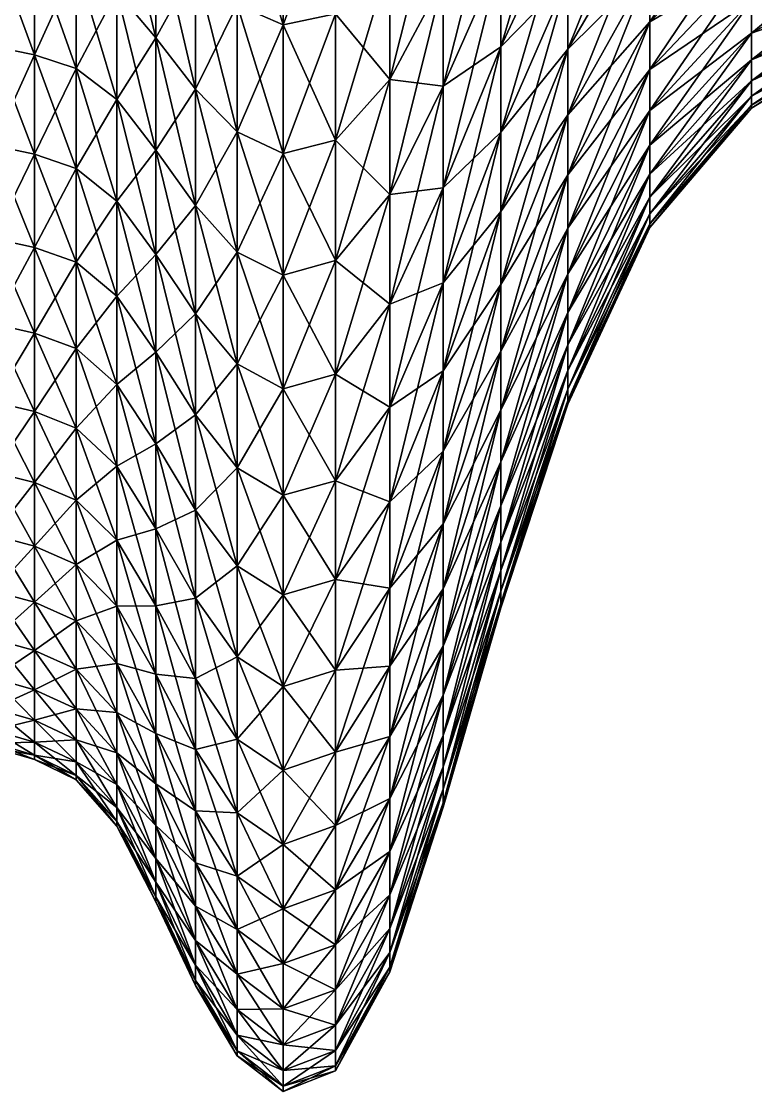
# Model space of a CAD drawing. Header units: millimetres. Extents: x -159343 to -156938, y -78749 to -77939.
# Drawn here: x -157414.814 to -157411.946, y -78069.575 to -78065.396 of the extents above; entities that cross this region are included whole.
import ezdxf

# ---------------------------------------------------------------- set-up
doc = ezdxf.new("R2010")
doc.units = ezdxf.units.MM
doc.header["$LTSCALE"] = 2
doc.header["$MEASUREMENT"] = 0
doc.layers.get('0').update_dxf_attribs({"linetype": 'CONTINUOUS'})

# ---------------------------------------------------------------- blocks, each defined once
blk = doc.blocks.new('Rectangle34354600')
at = {"color": 0}
mesh = blk.add_polyface(dxfattribs=at)
corners = [(-13.6956, 2.9899, -2.3438), (-13.4453, 3.4422, -2.2316), (-13.5842, 3.4422, -1.9219), (-13.8389, 2.9899, -2.0274), (-13.5322, 2.9899, -2.6494), (-14.6755, 2.6093, -0.3697), (-14.2308, 2.9899, -0.3471), (-14.2422, 2.9899, 0), (-13.705, 3.4422, -1.6047), (-13.5132, 3.95, -1.5316), (-13.607, 3.95, -1.2341), (-13.8016, 3.4422, -1.2926), (-13.5067, 4.5128, -1.204), (-13.6767, 3.95, -0.9413), (-13.8752, 3.4422, -0.9808), (-13.7243, 3.95, -0.6442), (-13.9266, 3.4422, -0.6646), (-13.7515, 3.95, -0.3334), (-13.9567, 3.4422, -0.3393), (-13.9613, 2.9899, -1.7024), (-13.9665, 3.4422, 0), (-13.3936, 3.95, -1.843), (-14.1968, 2.9899, -0.692), (-14.1404, 2.9899, -1.0336), (-14.0618, 2.9899, -1.3707), (-13.7602, 3.95, 0), (-14.3807, 2.6093, 1.8517), (-13.9613, 2.9899, 1.7024), (-13.8389, 2.9899, 2.0274), (-14.4889, 2.6093, 1.4906), (-14.0618, 2.9899, 1.3707), (-13.9567, 3.4422, 0.3393), (-13.7515, 3.95, 0.3335), (-13.7243, 3.95, 0.6442), (-13.9265, 3.4422, 0.6647), (-13.6202, 4.5128, 0.6336), (-13.6767, 3.95, 0.9413), (-13.8752, 3.4422, 0.9808), (-13.607, 3.95, 1.2341), (-13.8017, 3.4422, 1.2926), (-13.5132, 3.95, 1.5316), (-13.705, 3.4422, 1.6047), (-14.2308, 2.9899, 0.3471), (-13.5842, 3.4422, 1.9219), (-14.1404, 2.9899, 1.0336), (-14.1968, 2.9899, 0.692), (-13.3936, 3.95, 1.843), (-14.0978, 2.6093, 2.5348), (-13.6956, 2.9899, 2.3438), (-13.5322, 2.9899, 2.6494), (-13.9189, 2.6093, 2.8666), (-13.3494, 2.9899, 2.9434), (-13.4453, 3.4422, 2.2316), (-13.2929, 3.4422, 2.5207)]
mesh.append_faces([[corners[k] for k in face] for face in [(0, 1, 2), (8, 9, 10), (10, 11, 8), (12, 10, 9), (11, 10, 13), (13, 14, 11), (14, 13, 15), (15, 16, 14), (16, 15, 17), (17, 18, 16), (6, 18, 20), (9, 8, 2), (22, 16, 18), (23, 14, 16), (24, 11, 14), (18, 17, 25), (19, 8, 11), (31, 32, 33), (33, 34, 31), (35, 33, 32), (34, 33, 36), (36, 37, 34), (37, 36, 38), (38, 39, 37), (39, 38, 40), (40, 41, 39), (27, 41, 43), (32, 31, 20), (30, 39, 41), (44, 37, 39), (45, 34, 37), (41, 40, 46), (42, 31, 34)]], dxfattribs={"vtx0": -1, "vtx1": -1, "vtx2": -1, "color": 0})
mesh.append_faces([[corners[k] for k in face] for face in [(1, 0, 4), (5, 6, 7), (8, 19, 3), (18, 6, 22), (16, 22, 23), (14, 23, 24), (11, 24, 19), (26, 27, 28), (29, 30, 27), (31, 42, 7), (41, 27, 30), (39, 30, 44), (37, 44, 45), (34, 45, 42), (47, 48, 49), (50, 49, 51), (52, 48, 28), (53, 49, 48)]], dxfattribs={"vtx0": -1, "vtx2": -1, "color": 0})
mesh.append_faces([[corners[k] for k in face] for face in [(3, 2, 8), (2, 21, 9), (25, 20, 18), (7, 20, 31), (20, 25, 32), (46, 43, 41), (28, 43, 52)]], dxfattribs={"vtx1": -1, "vtx2": -1, "color": 0})
mesh.append_faces([[corners[k] for k in face] for face in [(2, 3, 0), (20, 7, 6), (43, 28, 27)]], dxfattribs={"vtx2": -1, "color": 0})
mesh = blk.add_polyface(dxfattribs=at)
corners = [(-14.9026, 2.0517, -3.9812), (-14.2677, 2.303, -3.557), (-14.4918, 2.303, -3.1976), (-15.1511, 2.0517, -3.5819), (-14.691, 2.303, -2.8276), (-15.3728, 2.0517, -3.1683), (-14.2512, 2.6093, -2.1982), (-14.8624, 2.303, -2.4513), (-15.7303, 2.0517, -2.3053), (-15.0072, 2.303, -2.0641), (-15.128, 2.303, -1.6616), (-14.3807, 2.6093, -1.8517), (-14.4889, 2.6093, -1.4906), (-15.866, 2.0517, -1.8561), (-15.2236, 2.303, -1.249), (-15.9726, 2.0517, -1.398), (-14.5747, 2.6093, -1.12), (-15.2932, 2.303, -0.8312), (-16.0494, 2.0517, -0.934), (-14.6373, 2.6093, -0.7447), (-15.3356, 2.303, -0.4132), (-16.0959, 2.0517, -0.4671), (-14.6755, 2.6093, -0.3697), (-14.2422, 2.9899, 0), (-14.6885, 2.6093, 0), (-15.35, 2.303, 0), (-16.1116, 2.0517, 0), (-15.566, 2.0517, -2.7428), (-16.0959, 2.0517, 0.4671), (-15.3356, 2.303, 0.4132), (-15.2932, 2.303, 0.8312), (-16.0494, 2.0517, 0.934), (-14.6755, 2.6093, 0.3697), (-14.6373, 2.6093, 0.7447), (-15.2236, 2.303, 1.249), (-15.9726, 2.0517, 1.398), (-14.5747, 2.6093, 1.12), (-15.128, 2.303, 1.6616), (-15.866, 2.0517, 1.8561), (-14.4889, 2.6093, 1.4906), (-15.0072, 2.303, 2.0641), (-15.7303, 2.0517, 2.3053), (-14.3807, 2.6093, 1.8517), (-14.2308, 2.9899, 0.3471), (-14.2512, 2.6093, 2.1982), (-14.8624, 2.303, 2.4514), (-15.566, 2.0517, 2.7428), (-15.3728, 2.0517, 3.1683), (-14.691, 2.303, 2.8276), (-14.4918, 2.303, 3.1976), (-15.1511, 2.0517, 3.582), (-14.2677, 2.303, 3.557), (-14.9026, 2.0517, 3.9812), (-14.0978, 2.6093, 2.5348)]
mesh.append_faces([[corners[k] for k in face] for face in [(0, 1, 2), (3, 2, 4), (4, 5, 3), (5, 4, 7), (8, 9, 10), (9, 11, 12), (12, 10, 9), (13, 10, 14), (14, 15, 13), (10, 12, 16), (16, 14, 10), (15, 14, 17), (17, 18, 15), (14, 16, 19), (19, 17, 14), (18, 17, 20), (20, 21, 18), (17, 19, 22), (22, 20, 17), (20, 22, 24), (21, 20, 25), (9, 8, 27), (11, 9, 7), (28, 29, 30), (30, 31, 28), (29, 32, 33), (33, 30, 29), (31, 30, 34), (34, 35, 31), (30, 33, 36), (36, 34, 30), (35, 34, 37), (37, 38, 35), (34, 36, 39), (39, 37, 34), (38, 37, 40), (40, 41, 38), (37, 39, 42), (42, 40, 37), (43, 32, 24), (40, 42, 44), (41, 40, 45), (29, 28, 26), (32, 29, 25), (47, 48, 49), (49, 50, 47), (50, 49, 51), (51, 52, 50), (48, 47, 46), (53, 48, 45)]], dxfattribs={"vtx0": -1, "vtx1": -1, "vtx2": -1, "color": 0})
mesh.append_faces([[corners[k] for k in face] for face in [(6, 7, 4), (23, 24, 22), (24, 25, 20), (25, 26, 21), (27, 7, 9), (44, 45, 40), (45, 46, 41), (26, 25, 29), (25, 24, 32), (46, 45, 48)]], dxfattribs={"vtx1": -1, "vtx2": -1, "color": 0})
mesh = blk.add_polyface(dxfattribs=at)
corners = [(-14.3315, 2.0517, -4.7267), (-13.7558, 2.303, -4.2271), (-14.0214, 2.303, -3.9015), (-13.2583, 2.6093, -3.7912), (-13.4964, 2.6093, -3.499), (-14.6288, 2.0517, -4.3636), (-14.2677, 2.303, -3.557), (-13.7175, 2.6093, -3.1894), (-13.9189, 2.6093, -2.8666), (-14.4918, 2.303, -3.1976), (-14.0978, 2.6093, -2.5348), (-14.691, 2.303, -2.8276), (-13.8389, 2.9899, -2.0274), (-14.2512, 2.6093, -2.1982), (-13.6956, 2.9899, -2.3438), (-13.3494, 2.9899, -2.9434), (-14.0123, 2.0517, -5.068), (-13.4738, 2.303, -4.5295), (-13.5322, 2.9899, -2.6494), (-13.9613, 2.9899, -1.7024), (-14.3807, 2.6093, -1.8517), (-14.0618, 2.9899, -1.3707), (-14.4889, 2.6093, -1.4906), (-14.1404, 2.9899, -1.0336), (-14.5747, 2.6093, -1.12), (-14.1968, 2.9899, -0.692), (-14.6373, 2.6093, -0.7447), (-14.8624, 2.303, -2.4513), (-14.2308, 2.9899, -0.3471), (-14.6755, 2.6093, -0.3697), (-14.6885, 2.6093, 0), (-14.2422, 2.9899, 0), (-14.2308, 2.9899, 0.3471), (-13.8389, 2.9899, 2.0274), (-14.2512, 2.6093, 2.1982), (-14.3807, 2.6093, 1.8517), (-14.1968, 2.9899, 0.692), (-14.6373, 2.6093, 0.7447), (-14.6755, 2.6093, 0.3697), (-14.1404, 2.9899, 1.0336), (-14.5747, 2.6093, 1.12), (-14.0618, 2.9899, 1.3707), (-14.4889, 2.6093, 1.4906), (-13.9613, 2.9899, 1.7024), (-14.691, 2.303, 2.8276), (-14.0978, 2.6093, 2.5348), (-13.9189, 2.6093, 2.8666), (-14.4918, 2.303, 3.1976), (-13.7175, 2.6093, 3.1894), (-14.2677, 2.303, 3.557), (-14.9026, 2.0517, 3.9812), (-14.0214, 2.303, 3.9016), (-14.6288, 2.0517, 4.3636), (-13.4964, 2.6093, 3.499), (-13.7558, 2.303, 4.2271), (-14.3315, 2.0517, 4.7267), (-13.2583, 2.6093, 3.7912), (-13.6956, 2.9899, 2.3438), (-13.5322, 2.9899, 2.6494), (-13.3494, 2.9899, 2.9434), (-13.4738, 2.303, 4.5295), (-14.0123, 2.0517, 5.068), (-14.8624, 2.303, 2.4514), (-13.1714, 2.303, 4.8116), (-13.671, 2.0517, 5.3872)]
mesh.append_faces([[corners[k] for k in face] for face in [(0, 1, 2), (1, 3, 4), (4, 2, 1), (5, 2, 6), (2, 4, 7), (7, 6, 2), (6, 7, 8), (8, 9, 6), (9, 8, 10), (10, 11, 9), (11, 10, 13), (15, 7, 4), (18, 8, 7), (3, 1, 17), (14, 10, 8), (19, 20, 13), (21, 22, 20), (23, 24, 22), (25, 26, 24), (28, 29, 26), (36, 37, 38), (39, 40, 37), (41, 42, 40), (43, 35, 42), (44, 45, 46), (46, 47, 44), (47, 46, 48), (48, 49, 47), (50, 49, 51), (51, 52, 50), (49, 48, 53), (53, 51, 49), (52, 51, 54), (54, 55, 52), (51, 53, 56), (56, 54, 51), (57, 45, 34), (58, 46, 45), (59, 48, 46), (55, 54, 60), (63, 64, 61)]], dxfattribs={"vtx0": -1, "vtx1": -1, "vtx2": -1, "color": 0})
mesh.append_faces([[corners[k] for k in face] for face in [(10, 14, 12), (7, 15, 18), (8, 18, 14), (20, 19, 21), (22, 21, 23), (24, 23, 25), (26, 25, 28), (38, 32, 36), (37, 36, 39), (40, 39, 41)]], dxfattribs={"vtx0": -1, "vtx2": -1, "color": 0})
mesh.append_faces([[corners[k] for k in face] for face in [(12, 13, 10), (16, 17, 1), (27, 13, 20), (33, 34, 35), (60, 61, 55), (62, 34, 45), (61, 60, 63)]], dxfattribs={"vtx1": -1, "vtx2": -1, "color": 0})
mesh.append_faces([[corners[k] for k in face] for face in [(13, 12, 19), (30, 31, 32), (34, 33, 57)]], dxfattribs={"vtx2": -1, "color": 0})
mesh = blk.add_polyface(dxfattribs=at)
corners = [(-14.9758, 1.6365, -6.0315), (-15.2379, 1.4339, -6.2936), (-14.812, 1.4339, -6.6924), (-15.2926, 1.2377, -6.3483), (-15.6367, 1.4339, -5.8677), (-15.6904, 1.2377, -5.9225), (-16.006, 1.4339, -5.4176), (-16.0627, 1.2377, -5.467), (-16.3448, 1.4339, -4.9448), (-15.361, 1.6365, -5.6209), (-14.8963, 1.836, -5.2159), (-15.2247, 1.836, -4.8162), (-15.7151, 1.6365, -5.1905), (-15.5252, 1.836, -4.3972), (-16.0383, 1.6365, -4.7401), (-14.9026, 2.0517, -3.9812), (-15.7973, 1.836, -3.9593), (-16.3308, 1.6365, -4.2691), (-15.1511, 2.0517, -3.5819), (-16.0409, 1.836, -3.5029), (-15.3728, 2.0517, -3.1683), (-14.8624, 2.303, -2.4513), (-15.566, 2.0517, -2.7428), (-16.2556, 1.836, -3.0285), (-16.4393, 1.836, -2.5412), (-15.7303, 2.0517, -2.3053), (-15.866, 2.0517, -1.8561), (-15.128, 2.303, -1.6616), (-16.5897, 1.836, -2.0462), (-15.9726, 2.0517, -1.398), (-16.5897, 1.836, 2.0462), (-15.866, 2.0517, 1.8561), (-15.7303, 2.0517, 2.3053), (-15.566, 2.0517, 2.7428), (-16.2556, 1.836, 3.0285), (-16.4393, 1.836, 2.5412), (-15.2379, 1.4339, 6.2936), (-15.2926, 1.2377, 6.3483), (-15.6904, 1.2377, 5.9225), (-15.6367, 1.4339, 5.8677), (-16.0627, 1.2377, 5.467), (-16.006, 1.4339, 5.4176), (-16.5929, 1.6365, 3.7773), (-16.0409, 1.836, 3.5029), (-15.7973, 1.836, 3.9593), (-15.3728, 2.0517, 3.1683), (-15.1511, 2.0517, 3.582), (-16.3308, 1.6365, 4.2691), (-15.5252, 1.836, 4.3972), (-16.0383, 1.6365, 4.7401), (-14.9026, 2.0517, 3.9812), (-15.2247, 1.836, 4.8162), (-15.7151, 1.6365, 5.1906), (-14.6288, 2.0517, 4.3636), (-14.8963, 1.836, 5.2159), (-15.361, 1.6365, 5.6209), (-14.9758, 1.6365, 6.0315), (-16.3448, 1.4339, 4.9449), (-14.812, 1.4339, 6.6924), (-14.8668, 1.2377, 6.7461)]
mesh.append_faces([[corners[k] for k in face] for face in [(9, 10, 11), (11, 12, 9), (12, 11, 13), (13, 14, 12), (15, 13, 11), (14, 13, 16), (16, 17, 14), (13, 15, 18), (18, 16, 13), (17, 16, 19), (16, 18, 20), (20, 19, 16), (10, 9, 0), (19, 20, 22), (6, 12, 14), (4, 9, 12), (24, 25, 26), (27, 26, 25), (28, 26, 29), (25, 24, 23), (30, 31, 32), (35, 32, 33), (39, 38, 40), (42, 43, 44), (43, 45, 46), (46, 44, 43), (47, 44, 48), (48, 49, 47), (44, 46, 50), (50, 48, 44), (49, 48, 51), (51, 52, 49), (48, 50, 53), (53, 51, 48), (52, 51, 54), (54, 55, 52), (39, 55, 56), (41, 52, 55), (45, 43, 34), (57, 49, 52), (58, 59, 37)]], dxfattribs={"vtx0": -1, "vtx1": -1, "vtx2": -1, "color": 0})
mesh.append_faces([[corners[k] for k in face] for face in [(5, 4, 6), (7, 6, 8), (9, 4, 1), (14, 8, 6), (12, 6, 4), (38, 39, 36), (40, 41, 39), (55, 39, 41), (52, 41, 57)]], dxfattribs={"vtx0": -1, "vtx2": -1, "color": 0})
mesh.append_faces([[corners[k] for k in face] for face in [(1, 0, 9), (21, 22, 20), (22, 23, 19), (23, 22, 25), (33, 34, 35), (36, 37, 38), (34, 33, 45)]], dxfattribs={"vtx1": -1, "vtx2": -1, "color": 0})
mesh.append_faces([[corners[k] for k in face] for face in [(0, 1, 2), (3, 1, 4), (56, 36, 39), (37, 36, 58)]], dxfattribs={"vtx2": -1, "color": 0})
mesh = blk.add_polyface(dxfattribs=at)
corners = [(-14.8668, 1.2377, -6.7461), (-14.812, 1.4339, -6.6924), (-15.2379, 1.4339, -6.2936), (-13.4287, 1.2377, -7.7749), (-13.3953, 1.4339, -7.7076), (-13.8891, 1.4339, -7.4005), (-13.9305, 1.2377, -7.4623), (-14.3619, 1.4339, -7.0617), (-14.4113, 1.2377, -7.1184), (-13.6844, 1.6365, -7.094), (-13.3415, 1.836, -6.5809), (-13.7605, 1.836, -6.2804), (-14.1348, 1.6365, -6.7708), (-14.1602, 1.836, -5.952), (-14.5652, 1.6365, -6.4167), (-13.3079, 2.0517, -5.6845), (-13.671, 2.0517, -5.3872), (-14.9758, 1.6365, -6.0315), (-13.4738, 2.303, -4.5295), (-14.0123, 2.0517, -5.068), (-14.5402, 1.836, -5.5959), (-14.8963, 1.836, -5.2159), (-14.3315, 2.0517, -4.7267), (-14.6288, 2.0517, -4.3636), (-15.2247, 1.836, -4.8162), (-14.0214, 2.303, -3.9015), (-14.9026, 2.0517, -3.9812), (-14.2677, 2.303, -3.557), (-14.4918, 2.303, -3.1976), (-15.1511, 2.0517, -3.5819), (-13.7558, 2.303, -4.2271), (-15.2247, 1.836, 4.8162), (-14.6288, 2.0517, 4.3636), (-14.3315, 2.0517, 4.7267), (-14.8963, 1.836, 5.2159), (-14.0123, 2.0517, 5.068), (-14.5402, 1.836, 5.5959), (-14.9758, 1.6365, 6.0315), (-15.361, 1.6365, 5.6209), (-14.3619, 1.4339, 7.0617), (-14.4113, 1.2377, 7.1184), (-14.8668, 1.2377, 6.7461), (-14.812, 1.4339, 6.6924), (-13.8891, 1.4339, 7.4005), (-13.9305, 1.2377, 7.4623), (-13.3953, 1.4339, 7.7077), (-13.4287, 1.2377, 7.7749), (-14.5652, 1.6365, 6.4167), (-14.1602, 1.836, 5.952), (-13.7605, 1.836, 6.2804), (-14.1348, 1.6365, 6.7708), (-13.671, 2.0517, 5.3872), (-13.3079, 2.0517, 5.6845), (-13.3415, 1.836, 6.5809), (-13.6843, 1.6365, 7.094), (-15.2379, 1.4339, 6.2936), (-13.2134, 1.6365, 7.3865)]
mesh.append_faces([[corners[k] for k in face] for face in [(9, 10, 11), (11, 12, 9), (12, 11, 13), (13, 14, 12), (11, 15, 16), (16, 13, 11), (1, 14, 17), (7, 12, 14), (5, 9, 12), (13, 16, 19), (14, 13, 20), (21, 22, 23), (23, 24, 21), (25, 23, 22), (24, 23, 26), (27, 26, 23), (28, 29, 26), (22, 21, 20), (30, 22, 19), (31, 32, 33), (33, 34, 31), (34, 33, 35), (38, 34, 36), (39, 40, 41), (43, 44, 40), (45, 46, 44), (47, 48, 49), (49, 50, 47), (48, 51, 52), (52, 49, 48), (50, 49, 53), (53, 54, 50), (48, 47, 37), (51, 48, 36), (43, 54, 56), (39, 50, 54), (42, 47, 50)]], dxfattribs={"vtx0": -1, "vtx1": -1, "vtx2": -1, "color": 0})
mesh.append_faces([[corners[k] for k in face] for face in [(0, 1, 2), (3, 4, 5), (6, 5, 7), (8, 7, 1), (14, 1, 7), (12, 7, 5), (9, 5, 4), (41, 42, 39), (40, 39, 43), (44, 43, 45), (47, 42, 55), (56, 45, 43), (54, 43, 39), (50, 39, 42)]], dxfattribs={"vtx0": -1, "vtx2": -1, "color": 0})
mesh.append_faces([[corners[k] for k in face] for face in [(18, 19, 16), (19, 20, 13), (20, 17, 14), (17, 20, 21), (20, 19, 22), (35, 36, 34), (36, 37, 38), (55, 37, 47), (37, 36, 48), (36, 35, 51)]], dxfattribs={"vtx1": -1, "vtx2": -1, "color": 0})
mesh = blk.add_polyface(dxfattribs=at)
corners = [(-16.6519, 1.4339, -4.451), (-16.7192, 1.2377, -4.4844), (-16.4066, 1.2377, -4.9862), (-16.3448, 1.4339, -4.9448), (-16.9265, 1.4339, -3.9375), (-16.9976, 1.2377, -3.9661), (-16.0409, 1.836, -3.5029), (-16.5929, 1.6365, -3.7773), (-16.3308, 1.6365, -4.2691), (-16.8249, 1.6365, -3.2642), (-17.1673, 1.4339, -3.4061), (-16.0383, 1.6365, -4.7401), (-16.2556, 1.836, -3.0285), (-17.0236, 1.6365, -2.7375), (-16.4393, 1.836, -2.5412), (-16.5897, 1.836, -2.0462), (-17.186, 1.6365, -2.2044), (-15.866, 2.0517, -1.8561), (-16.707, 1.836, -1.5441), (-15.9726, 2.0517, -1.398), (-17.3122, 1.6365, -1.6645), (-16.7908, 1.836, -1.0353), (-16.0494, 2.0517, -0.934), (-17.4023, 1.6365, -1.1174), (-16.8412, 1.836, -0.5205), (-16.0959, 2.0517, -0.4671), (-16.1116, 2.0517, 0), (-16.858, 1.836, 0), (-17.4562, 1.6365, 0.5627), (-16.8412, 1.836, 0.5205), (-16.7908, 1.836, 1.0353), (-16.0959, 2.0517, 0.4671), (-16.0494, 2.0517, 0.934), (-17.4023, 1.6365, 1.1174), (-16.707, 1.836, 1.5441), (-15.9726, 2.0517, 1.398), (-17.3122, 1.6365, 1.6645), (-16.5897, 1.836, 2.0462), (-17.186, 1.6365, 2.2044), (-15.866, 2.0517, 1.8561), (-16.4393, 1.836, 2.5412), (-17.0236, 1.6365, 2.7375), (-15.7303, 2.0517, 2.3053), (-16.2556, 1.836, 3.0285), (-16.8249, 1.6365, 3.2642), (-16.6519, 1.4339, 4.451), (-16.7192, 1.2377, 4.4844), (-16.9976, 1.2377, 3.9661), (-16.9264, 1.4339, 3.9375), (-16.3448, 1.4339, 4.9449), (-16.4066, 1.2377, 4.9862), (-16.006, 1.4339, 5.4176), (-16.0627, 1.2377, 5.467), (-15.7973, 1.836, 3.9593), (-16.3308, 1.6365, 4.2691), (-16.5929, 1.6365, 3.7773), (-17.1673, 1.4339, 3.4061), (-16.0409, 1.836, 3.5029), (-16.0383, 1.6365, 4.7401)]
mesh.append_faces([[corners[k] for k in face] for face in [(0, 1, 2), (4, 5, 1), (6, 7, 8), (4, 7, 9), (0, 8, 7), (3, 11, 8), (7, 6, 12), (13, 14, 15), (15, 16, 13), (17, 15, 14), (16, 15, 18), (19, 18, 15), (20, 18, 21), (18, 19, 22), (22, 21, 18), (23, 21, 24), (21, 22, 25), (25, 24, 21), (14, 13, 9), (24, 25, 26), (28, 29, 30), (29, 31, 32), (32, 30, 29), (33, 30, 34), (30, 32, 35), (35, 34, 30), (36, 34, 37), (37, 38, 36), (34, 35, 39), (39, 37, 34), (38, 37, 40), (40, 41, 38), (42, 40, 37), (31, 29, 27), (41, 40, 43), (45, 46, 47), (49, 50, 46), (51, 52, 50), (53, 54, 55), (57, 55, 44), (45, 54, 58), (48, 55, 54)]], dxfattribs={"vtx0": -1, "vtx1": -1, "vtx2": -1, "color": 0})
mesh.append_faces([[corners[k] for k in face] for face in [(2, 3, 0), (1, 0, 4), (7, 4, 0), (8, 0, 3), (47, 48, 45), (46, 45, 49), (50, 49, 51), (55, 48, 56), (58, 49, 45), (54, 45, 48)]], dxfattribs={"vtx0": -1, "vtx2": -1, "color": 0})
mesh.append_faces([[corners[k] for k in face] for face in [(12, 9, 7), (10, 9, 13), (9, 12, 14), (26, 27, 24), (27, 26, 31), (43, 44, 41), (56, 44, 55), (44, 43, 57)]], dxfattribs={"vtx1": -1, "vtx2": -1, "color": 0})
mesh.append_faces([[corners[k] for k in face] for face in [(9, 10, 4)]], dxfattribs={"vtx2": -1, "color": 0})
mesh = blk.add_polyface(dxfattribs=at)
corners = [(-17.1673, 1.4339, -3.4061), (-17.2388, 1.2377, -3.4357), (-16.9976, 1.2377, -3.9661), (-16.9265, 1.4339, -3.9375), (-17.3728, 1.4339, -2.86), (-17.4433, 1.2377, -2.8901), (-17.8448, 1.4339, 0), (-17.9222, 1.2377, 0), (-17.9023, 1.2377, -0.5823), (-17.8257, 1.4339, -0.5831), (-17.5417, 1.4339, -2.3028), (-17.613, 1.2377, -2.3268), (-17.6738, 1.4339, -1.7364), (-17.7467, 1.2377, -1.7509), (-17.7685, 1.4339, -1.1626), (-17.8435, 1.2377, -1.1677), (-16.707, 1.836, -1.5441), (-17.3122, 1.6365, -1.6645), (-17.186, 1.6365, -2.2044), (-16.7908, 1.836, -1.0353), (-17.4023, 1.6365, -1.1174), (-16.8412, 1.836, -0.5205), (-17.4562, 1.6365, -0.5627), (-17.0236, 1.6365, -2.7375), (-17.4742, 1.6365, 0), (-16.858, 1.836, 0), (-17.8257, 1.4339, 0.5832), (-17.9023, 1.2377, 0.5824), (-17.1673, 1.4339, 3.4061), (-17.2388, 1.2377, 3.4357), (-17.4433, 1.2377, 2.8901), (-17.3728, 1.4339, 2.86), (-17.7685, 1.4339, 1.1626), (-17.8435, 1.2377, 1.1677), (-17.6738, 1.4339, 1.7364), (-17.7467, 1.2377, 1.7509), (-17.5417, 1.4339, 2.3028), (-17.613, 1.2377, 2.3268), (-16.7908, 1.836, 1.0353), (-17.4023, 1.6365, 1.1174), (-17.4562, 1.6365, 0.5627), (-16.707, 1.836, 1.5441), (-17.3122, 1.6365, 1.6645), (-17.0236, 1.6365, 2.7375), (-16.8249, 1.6365, 3.2642), (-16.8412, 1.836, 0.5205), (-17.186, 1.6365, 2.2044), (-16.9264, 1.4339, 3.9375), (-16.9976, 1.2377, 3.9661)]
mesh.append_faces([[corners[k] for k in face] for face in [(4, 5, 1), (10, 11, 5), (12, 13, 11), (14, 15, 13), (9, 8, 15), (16, 17, 18), (19, 20, 17), (21, 22, 20), (9, 22, 24), (14, 20, 22), (12, 17, 20), (10, 18, 17), (22, 21, 25), (4, 23, 18), (26, 27, 7), (32, 33, 27), (34, 35, 33), (36, 37, 35), (31, 30, 37), (38, 39, 40), (41, 42, 39), (31, 43, 44), (45, 40, 24), (36, 46, 43), (34, 42, 46), (32, 39, 42), (26, 40, 39), (47, 48, 29)]], dxfattribs={"vtx0": -1, "vtx1": -1, "vtx2": -1, "color": 0})
mesh.append_faces([[corners[k] for k in face] for face in [(2, 3, 0), (8, 9, 6), (5, 4, 10), (11, 10, 12), (13, 12, 14), (15, 14, 9), (23, 4, 0), (22, 9, 14), (20, 14, 12), (17, 12, 10), (18, 10, 4), (30, 31, 28), (27, 26, 32), (33, 32, 34), (35, 34, 36), (37, 36, 31), (40, 26, 6), (43, 31, 36), (46, 36, 34), (42, 34, 32), (39, 32, 26)]], dxfattribs={"vtx0": -1, "vtx2": -1, "color": 0})
mesh.append_faces([[corners[k] for k in face] for face in [(0, 1, 2), (6, 7, 8), (25, 24, 22), (28, 29, 30), (6, 24, 40), (24, 25, 45)]], dxfattribs={"vtx1": -1, "vtx2": -1, "color": 0})
mesh.append_faces([[corners[k] for k in face] for face in [(1, 0, 4), (24, 6, 9), (7, 6, 26), (44, 28, 31), (29, 28, 47)]], dxfattribs={"vtx2": -1, "color": 0})
mesh = blk.add_polyface(dxfattribs=at)
corners = [(-15.9549, 1.0652, -5.3869), (-16.0627, 1.2377, -5.467), (-16.4066, 1.2377, -4.9862), (-16.2948, 1.0652, -4.9114), (-15.8157, 0.7615, -4.5913), (-16.0756, 0.909, -4.765), (-16.3758, 0.909, -4.2838), (-16.1041, 0.7615, -4.1286), (-16.604, 1.0652, -4.4155), (-16.7192, 1.2377, -4.4844), (-15.8586, 0.6153, -3.9897), (-16.3607, 0.7615, -3.6513), (-16.1057, 0.6153, -3.5289), (-16.6425, 0.909, -3.7882), (-16.8789, 1.0652, -3.9047), (-15.9498, 0.4629, -3.4557), (-16.3208, 0.6153, -3.0554), (-16.1611, 0.4629, -2.9893), (-16.3448, 1.4339, -4.9448), (-16.8722, 0.909, -3.2839), (-16.5825, 0.7615, -3.1638), (-16.5329, 0.3065, -1.5095), (-16.6056, 0.4629, -1.5239), (-16.6888, 0.4629, -1.0203), (-16.6147, 0.3065, -1.0128), (-16.7389, 0.4629, -0.5118), (-16.5035, 0.6153, -2.5686), (-16.3415, 0.4629, -2.51), (-16.7704, 0.7615, -2.6623), (-16.4897, 0.4629, -2.021), (-16.6546, 0.6153, -2.068), (-16.7734, 0.6153, -1.5573), (-16.2712, 0.3065, 2.4833), (-16.3415, 0.4629, 2.51), (-16.1611, 0.4629, 2.9893), (-16.6147, 0.3065, 1.0128), (-16.6888, 0.4629, 1.0203), (-16.6056, 0.4629, 1.5239), (-16.5329, 0.3065, 1.5095), (-16.4897, 0.4629, 2.0211), (-16.4184, 0.3065, 1.9996), (-16.7704, 0.7615, 2.6623), (-16.5035, 0.6153, 2.5686), (-16.6546, 0.6153, 2.068), (-16.3208, 0.6153, 3.0554), (-16.7734, 0.6153, 1.5573), (-16.5825, 0.7615, 3.1639), (-16.1057, 0.6153, 3.5289), (-16.3607, 0.7615, 3.6513), (-16.1041, 0.7615, 4.1287), (-16.6425, 0.909, 3.7882), (-16.3758, 0.909, 4.2838), (-16.604, 1.0652, 4.4155), (-16.0756, 0.909, 4.765), (-16.2947, 1.0652, 4.9114), (-16.7192, 1.2377, 4.4844), (-16.4066, 1.2377, 4.9862), (-15.9549, 1.0652, 5.3869), (-16.0627, 1.2377, 5.467)]
mesh.append_faces([[corners[k] for k in face] for face in [(0, 1, 2), (2, 3, 0), (4, 5, 6), (6, 7, 4), (5, 3, 8), (8, 6, 5), (3, 2, 9), (9, 8, 3), (10, 7, 11), (11, 12, 10), (7, 6, 13), (13, 11, 7), (6, 8, 14), (14, 13, 6), (15, 12, 16), (18, 2, 1), (11, 13, 19), (12, 11, 20), (28, 26, 16), (29, 30, 31), (27, 26, 30), (41, 42, 43), (33, 42, 44), (39, 43, 42), (37, 45, 43), (42, 41, 46), (47, 48, 49), (48, 50, 51), (51, 49, 48), (52, 51, 50), (49, 51, 53), (51, 52, 54), (54, 53, 51), (52, 55, 56), (56, 54, 52), (53, 54, 57), (54, 56, 58), (58, 57, 54), (48, 47, 44), (50, 48, 46)]], dxfattribs={"vtx0": -1, "vtx1": -1, "vtx2": -1, "color": 0})
mesh.append_faces([[corners[k] for k in face] for face in [(21, 22, 23), (24, 23, 25), (26, 27, 17), (31, 22, 29), (30, 29, 27), (32, 33, 34), (35, 36, 37), (38, 37, 39), (40, 39, 33), (42, 33, 39), (43, 39, 37), (45, 37, 36)]], dxfattribs={"vtx0": -1, "vtx2": -1, "color": 0})
mesh.append_faces([[corners[k] for k in face] for face in [(19, 20, 11), (20, 16, 12), (17, 16, 26), (16, 20, 28), (46, 44, 42), (34, 44, 47), (44, 46, 48)]], dxfattribs={"vtx1": -1, "vtx2": -1, "color": 0})
mesh.append_faces([[corners[k] for k in face] for face in [(16, 17, 15), (44, 34, 33)]], dxfattribs={"vtx2": -1, "color": 0})
mesh = blk.add_polyface(dxfattribs=at)
corners = [(-15.2379, 1.4339, -6.2936), (-15.2926, 1.2377, -6.3483), (-14.8668, 1.2377, -6.7461), (-15.1984, 1.0652, -6.2541), (-14.7806, 1.0652, -6.6439), (-14.9451, 0.6153, -5.2659), (-15.1558, 0.7615, -5.4546), (-15.4986, 0.7615, -5.0348), (-15.2763, 0.6153, -4.8612), (-15.3901, 0.909, -5.6625), (-15.7459, 0.909, -5.2264), (-15.5882, 1.0652, -5.8363), (-15.9549, 1.0652, -5.3869), (-15.6904, 1.2377, -5.9225), (-16.0627, 1.2377, -5.467), (-15.8157, 0.7615, -4.5913), (-15.5815, 0.6153, -4.4348), (-16.0756, 0.909, -4.765), (-16.2948, 1.0652, -4.9114), (-16.1041, 0.7615, -4.1286), (-15.8586, 0.6153, -3.9897), (-15.6367, 1.4339, -5.8677), (-16.006, 1.4339, -5.4176), (-15.7088, 0.4629, -3.9063), (-16.1057, 0.6153, -3.5289), (-14.7903, 0.7615, -5.846), (-15.0121, 0.909, -6.0678), (-15.4393, 0.4629, -4.3398), (-15.142, 0.4629, -4.7547), (-14.8178, 0.4629, -5.1498), (-16.1041, 0.7615, 4.1287), (-15.8586, 0.6153, 3.9897), (-16.1057, 0.6153, 3.5289), (-15.8157, 0.7615, 4.5914), (-15.5815, 0.6153, 4.4348), (-16.0756, 0.909, 4.765), (-15.4986, 0.7615, 5.0348), (-15.2763, 0.6153, 4.8612), (-15.7459, 0.909, 5.2265), (-15.9549, 1.0652, 5.3869), (-15.1558, 0.7615, 5.4546), (-14.9451, 0.6153, 5.2659), (-15.3901, 0.909, 5.6626), (-15.5882, 1.0652, 5.8363), (-16.0627, 1.2377, 5.467), (-15.6904, 1.2377, 5.9225), (-15.2926, 1.2377, 6.3483), (-15.1984, 1.0652, 6.2541), (-15.142, 0.4629, 4.7547), (-15.0121, 0.909, 6.0678), (-15.4393, 0.4629, 4.3398), (-14.7903, 0.7615, 5.846), (-15.7088, 0.4629, 3.9064), (-15.9498, 0.4629, 3.4557), (-14.7806, 1.0652, 6.6439), (-14.8668, 1.2377, 6.7461)]
mesh.append_faces([[corners[k] for k in face] for face in [(4, 2, 1), (5, 6, 7), (7, 8, 5), (6, 9, 10), (10, 7, 6), (9, 11, 12), (12, 10, 9), (11, 13, 14), (14, 12, 11), (8, 7, 15), (15, 16, 8), (7, 10, 17), (17, 15, 7), (10, 12, 18), (18, 17, 10), (16, 15, 19), (19, 20, 16), (21, 13, 1), (22, 14, 13), (23, 20, 24), (9, 6, 25), (27, 16, 20), (11, 9, 26), (28, 8, 16), (13, 11, 3), (29, 5, 8), (30, 31, 32), (31, 30, 33), (33, 34, 31), (35, 33, 30), (34, 33, 36), (36, 37, 34), (33, 35, 38), (38, 36, 33), (39, 38, 35), (37, 36, 40), (40, 41, 37), (36, 38, 42), (42, 40, 36), (38, 39, 43), (43, 42, 38), (39, 44, 45), (45, 43, 39), (43, 45, 46), (48, 37, 41), (42, 43, 47), (50, 34, 37), (40, 42, 49), (52, 31, 34), (41, 40, 51), (53, 32, 31)]], dxfattribs={"vtx0": -1, "vtx1": -1, "vtx2": -1, "color": 0})
mesh.append_faces([[corners[k] for k in face] for face in [(0, 1, 2), (1, 3, 4), (25, 26, 9), (26, 3, 11), (3, 1, 13), (46, 47, 43), (47, 49, 42), (49, 51, 40), (49, 47, 54), (47, 46, 55)]], dxfattribs={"vtx1": -1, "vtx2": -1, "color": 0})
mesh = blk.add_polyface(dxfattribs=at)
corners = [(-14.4678, 0.4629, -5.5235), (-14.4143, 0.3065, -5.47), (-14.0424, 0.3065, -5.8189), (-14.3822, 0.1526, -5.438), (-14.0114, 0.1526, -5.786), (-13.9791, 0.7615, -6.5543), (-14.1707, 0.909, -6.8016), (-14.6068, 0.909, -6.4458), (-14.3989, 0.7615, -6.2115), (-14.3312, 1.0652, -7.0106), (-14.7806, 1.0652, -6.6439), (-14.4113, 1.2377, -7.1184), (-14.8668, 1.2377, -6.7461), (-14.0941, 0.4629, -5.8735), (-14.2102, 0.6153, -6.0008), (-14.59, 0.6153, -5.6457), (-15.1984, 1.0652, -6.2541), (-15.0121, 0.909, -6.0678), (-14.7903, 0.7615, -5.846), (-14.812, 1.4339, -6.6924), (-14.7194, 0, -5.0568), (-14.7303, 0.1526, -5.0671), (-15.0496, 0.1526, -4.6793), (-15.0381, 0, -4.6699), (-14.7632, 0.3065, -5.0981), (-15.0842, 0.3065, -4.7076), (-14.8178, 0.4629, -5.1498), (-15.142, 0.4629, -4.7547), (-14.3716, 0, -5.4273), (-14.9451, 0.6153, -5.2659), (-15.1558, 0.7615, -5.4546), (-15.0381, 0, 4.6699), (-15.0496, 0.1526, 4.6793), (-14.7303, 0.1526, 5.0671), (-14.7194, 0, 5.0568), (-14.7632, 0.3065, 5.0981), (-14.4678, 0.4629, 5.5235), (-14.4143, 0.3065, 5.47), (-14.8178, 0.4629, 5.1498), (-14.3822, 0.1526, 5.438), (-14.3716, 0, 5.4273), (-15.0842, 0.3065, 4.7076), (-14.9451, 0.6153, 5.2659), (-14.59, 0.6153, 5.6457), (-14.7903, 0.7615, 5.846), (-14.094, 0.4629, 5.8736), (-14.0114, 0.1526, 5.786), (-14.0424, 0.3065, 5.8189), (-14.3989, 0.7615, 6.2115), (-14.6068, 0.909, 6.4458), (-14.1707, 0.909, 6.8016), (-14.7806, 1.0652, 6.6439), (-14.3312, 1.0652, 7.0106), (-14.8668, 1.2377, 6.7461), (-14.4113, 1.2377, 7.1184), (-14.2102, 0.6153, 6.0008), (-15.0121, 0.909, 6.0678), (-15.1984, 1.0652, 6.2541)]
mesh.append_faces([[corners[k] for k in face] for face in [(5, 6, 7), (7, 8, 5), (6, 9, 10), (10, 7, 6), (9, 11, 12), (12, 10, 9), (13, 14, 15), (7, 10, 16), (8, 7, 17), (19, 12, 11), (14, 8, 18), (20, 21, 22), (22, 23, 20), (21, 24, 25), (25, 22, 21), (26, 24, 1), (21, 20, 28), (24, 21, 3), (30, 29, 15), (31, 32, 33), (33, 34, 31), (35, 33, 32), (33, 35, 37), (34, 33, 39), (38, 35, 41), (38, 42, 43), (48, 49, 50), (49, 51, 52), (52, 50, 49), (51, 53, 54), (54, 52, 51), (48, 55, 43), (49, 48, 44), (51, 49, 56), (53, 51, 57)]], dxfattribs={"vtx0": -1, "vtx1": -1, "vtx2": -1, "color": 0})
mesh.append_faces([[corners[k] for k in face] for face in [(24, 26, 27), (29, 26, 0), (35, 38, 36), (55, 45, 36)]], dxfattribs={"vtx0": -1, "vtx2": -1, "color": 0})
mesh.append_faces([[corners[k] for k in face] for face in [(0, 1, 2), (1, 3, 4), (16, 17, 7), (17, 18, 8), (18, 15, 14), (28, 3, 21), (3, 1, 24), (0, 15, 29), (15, 18, 30), (36, 37, 35), (37, 39, 33), (39, 40, 34), (44, 43, 42), (40, 39, 46), (39, 37, 47), (36, 43, 55), (43, 44, 48), (44, 56, 49)]], dxfattribs={"vtx1": -1, "vtx2": -1, "color": 0})
mesh.append_faces([[corners[k] for k in face] for face in [(15, 0, 13), (1, 0, 26), (43, 36, 38), (37, 36, 45)]], dxfattribs={"vtx2": -1, "color": 0})
mesh = blk.add_polyface(dxfattribs=at)
corners = [(-13.6519, 0.3065, -6.1399), (-13.6236, 0.1526, -6.1053), (-13.2182, 0.1526, -6.3963), (-13.6142, 0, -6.0938), (-14.0114, 0.1526, -5.786), (-14.0011, 0, -5.7751), (-14.0424, 0.3065, -5.8189), (-14.0941, 0.4629, -5.8735), (-14.4678, 0.4629, -5.5235), (-14.4143, 0.3065, -5.47), (-14.3822, 0.1526, -5.438), (-14.3716, 0, -5.4273), (-13.699, 0.4629, -6.1977), (-13.2429, 0.3065, -6.4333), (-13.8557, 1.0652, -7.3505), (-13.7093, 0.909, -7.1313), (-13.2281, 0.909, -7.4315), (-13.3598, 1.0652, -7.6597), (-13.4287, 1.2377, -7.7749), (-13.9305, 1.2377, -7.4623), (-13.3791, 0.6153, -6.6372), (-13.5356, 0.7615, -6.8714), (-13.9791, 0.7615, -6.5543), (-13.8055, 0.6153, -6.332), (-14.1707, 0.909, -6.8016), (-14.3312, 1.0652, -7.0106), (-14.4113, 1.2377, -7.1184), (-14.3989, 0.7615, -6.2115), (-14.2102, 0.6153, -6.0008), (-13.8891, 1.4339, -7.4005), (-13.2841, 0.4629, -6.495), (-14.3619, 1.4339, -7.0617), (-14.0011, 0, 5.7751), (-14.0114, 0.1526, 5.786), (-13.6236, 0.1526, 6.1053), (-13.6142, 0, 6.0938), (-14.0424, 0.3065, 5.8189), (-13.6519, 0.3065, 6.1399), (-13.2182, 0.1526, 6.3963), (-13.2429, 0.3065, 6.4333), (-14.094, 0.4629, 5.8736), (-14.4143, 0.3065, 5.47), (-13.699, 0.4629, 6.1977), (-13.2841, 0.4629, 6.495), (-14.3716, 0, 5.4273), (-14.3822, 0.1526, 5.438), (-14.2102, 0.6153, 6.0008), (-14.3989, 0.7615, 6.2115), (-13.9791, 0.7615, 6.5543), (-13.8055, 0.6153, 6.332), (-14.1707, 0.909, 6.8016), (-13.5356, 0.7615, 6.8714), (-13.3791, 0.6153, 6.6372), (-13.7093, 0.909, 7.1314), (-14.3312, 1.0652, 7.0106), (-13.8557, 1.0652, 7.3505), (-14.4113, 1.2377, 7.1184), (-13.9305, 1.2377, 7.4623), (-13.228, 0.909, 7.4315), (-13.3598, 1.0652, 7.6597), (-13.4287, 1.2377, 7.7749)]
mesh.append_faces([[corners[k] for k in face] for face in [(0, 1, 2), (3, 1, 4), (4, 5, 3), (1, 0, 6), (6, 4, 1), (4, 6, 9), (5, 4, 10), (12, 0, 13), (7, 6, 0), (14, 15, 16), (17, 18, 19), (19, 14, 17), (20, 21, 22), (22, 23, 20), (21, 15, 24), (24, 22, 21), (15, 14, 25), (25, 24, 15), (14, 19, 26), (26, 25, 14), (23, 22, 27), (27, 28, 23), (12, 23, 28), (29, 19, 18), (30, 20, 23), (31, 26, 19), (32, 33, 34), (34, 35, 32), (33, 36, 37), (37, 34, 33), (35, 34, 38), (34, 37, 39), (40, 36, 41), (42, 37, 36), (33, 32, 44), (36, 33, 45), (46, 47, 48), (48, 49, 46), (50, 48, 47), (49, 48, 51), (51, 52, 49), (48, 50, 53), (53, 51, 48), (50, 54, 55), (55, 53, 50), (54, 56, 57), (57, 55, 54), (51, 53, 58), (53, 55, 59), (55, 57, 60), (60, 59, 55), (42, 49, 52), (40, 46, 49)]], dxfattribs={"vtx0": -1, "vtx1": -1, "vtx2": -1, "color": 0})
mesh.append_faces([[corners[k] for k in face] for face in [(6, 7, 8), (0, 12, 7), (28, 7, 12), (23, 12, 30), (36, 40, 42), (37, 42, 43), (49, 42, 40)]], dxfattribs={"vtx0": -1, "vtx2": -1, "color": 0})
mesh.append_faces([[corners[k] for k in face] for face in [(10, 11, 5)]], dxfattribs={"vtx1": -1, "vtx2": -1, "color": 0})
mesh = blk.add_polyface(dxfattribs=at)
corners = [(-17.0664, 0.909, -2.7648), (-17.316, 1.0652, -2.8495), (-17.4827, 1.0652, -2.294), (-17.2282, 0.909, -2.2258), (-17.4433, 1.2377, -2.8901), (-17.613, 1.2377, -2.3268), (-16.9265, 0.7615, -2.1434), (-17.3563, 0.909, -1.6732), (-17.6147, 1.0652, -1.7247), (-17.7467, 1.2377, -1.7509), (-17.0497, 0.7615, -1.6123), (-17.4494, 0.909, -1.1138), (-17.1391, 0.7615, -1.0744), (-17.7107, 1.0652, -1.1482), (-17.8435, 1.2377, -1.1677), (-17.5062, 0.909, -0.5539), (-17.1935, 0.7615, -0.5352), (-17.7692, 1.0652, -0.5711), (-17.9023, 1.2377, -0.5823), (-17.9222, 1.2377, 0), (-17.789, 1.0652, 0), (-17.5254, 0.909, 0), (-17.2118, 0.7615, 0), (-17.1157, 1.0652, -3.3847), (-17.2388, 1.2377, -3.4357), (-17.1935, 0.7615, 0.5352), (-17.5062, 0.909, 0.5539), (-17.4494, 0.909, 1.1138), (-17.1391, 0.7615, 1.0744), (-17.7692, 1.0652, 0.5711), (-17.7107, 1.0652, 1.1482), (-17.9023, 1.2377, 0.5824), (-17.8435, 1.2377, 1.1677), (-17.3563, 0.909, 1.6733), (-17.0497, 0.7615, 1.6123), (-17.6147, 1.0652, 1.7247), (-17.7467, 1.2377, 1.7509), (-17.2282, 0.909, 2.2258), (-17.4827, 1.0652, 2.294), (-17.613, 1.2377, 2.3268), (-17.316, 1.0652, 2.8495), (-17.0664, 0.909, 2.7648), (-17.4433, 1.2377, 2.8901), (-17.2388, 1.2377, 3.4357), (-17.1157, 1.0652, 3.3847), (-16.9976, 1.2377, 3.9661)]
mesh.append_faces([[corners[k] for k in face] for face in [(0, 1, 2), (2, 3, 0), (1, 4, 5), (5, 2, 1), (6, 3, 7), (3, 2, 8), (8, 7, 3), (2, 5, 9), (9, 8, 2), (10, 7, 11), (11, 12, 10), (7, 8, 13), (13, 11, 7), (8, 9, 14), (14, 13, 8), (12, 11, 15), (15, 16, 12), (11, 13, 17), (17, 15, 11), (13, 14, 18), (18, 17, 13), (17, 18, 19), (15, 17, 20), (16, 15, 21), (4, 1, 23), (25, 26, 27), (27, 28, 25), (26, 29, 30), (30, 27, 26), (29, 31, 32), (32, 30, 29), (28, 27, 33), (33, 34, 28), (27, 30, 35), (35, 33, 27), (30, 32, 36), (36, 35, 30), (34, 33, 37), (33, 35, 38), (38, 37, 33), (35, 36, 39), (39, 38, 35), (37, 38, 40), (40, 41, 37), (38, 39, 42), (42, 40, 38), (40, 42, 43), (26, 25, 22), (41, 40, 44), (29, 26, 21), (31, 29, 20)]], dxfattribs={"vtx0": -1, "vtx1": -1, "vtx2": -1, "color": 0})
mesh.append_faces([[corners[k] for k in face] for face in [(19, 20, 17), (20, 21, 15), (21, 22, 16), (23, 24, 4), (43, 44, 40), (22, 21, 26), (21, 20, 29), (20, 19, 31), (44, 43, 45)]], dxfattribs={"vtx1": -1, "vtx2": -1, "color": 0})
mesh = blk.add_polyface(dxfattribs=at)
corners = [(-16.604, 1.0652, -4.4155), (-16.7192, 1.2377, -4.4844), (-16.9976, 1.2377, -3.9661), (-16.8789, 1.0652, -3.9047), (-17.2388, 1.2377, -3.4357), (-17.1157, 1.0652, -3.3847), (-16.8722, 0.909, -3.2839), (-16.6425, 0.909, -3.7882), (-16.7557, 0.4629, 0), (-16.6801, 0.3065, 0), (-16.6637, 0.3065, -0.5096), (-16.7389, 0.4629, -0.5118), (-16.5035, 0.6153, -2.5686), (-16.7704, 0.7615, -2.6623), (-16.9265, 0.7615, -2.1434), (-16.6546, 0.6153, -2.068), (-17.0664, 0.909, -2.7648), (-17.2282, 0.909, -2.2258), (-17.0497, 0.7615, -1.6123), (-16.7734, 0.6153, -1.5573), (-17.3563, 0.909, -1.6732), (-17.1391, 0.7615, -1.0744), (-16.8591, 0.6153, -1.04), (-17.1935, 0.7615, -0.5352), (-16.911, 0.6153, -0.5197), (-16.9285, 0.6153, 0), (-16.6888, 0.4629, -1.0203), (-16.5825, 0.7615, -3.1638), (-16.6056, 0.4629, -1.5239), (-17.316, 1.0652, -2.8495), (-17.2118, 0.7615, 0), (-16.7389, 0.4629, 0.5118), (-16.6637, 0.3065, 0.5097), (-16.6888, 0.4629, 1.0203), (-16.911, 0.6153, 0.5197), (-17.1935, 0.7615, 0.5352), (-17.1391, 0.7615, 1.0744), (-16.8591, 0.6153, 1.04), (-17.0497, 0.7615, 1.6123), (-16.7734, 0.6153, 1.5573), (-16.9265, 0.7615, 2.1434), (-16.6546, 0.6153, 2.068), (-17.2282, 0.909, 2.2258), (-16.7704, 0.7615, 2.6623), (-17.0664, 0.909, 2.7648), (-17.1157, 1.0652, 3.3847), (-16.8722, 0.909, 3.2839), (-16.5825, 0.7615, 3.1639), (-16.6425, 0.909, 3.7882), (-16.8789, 1.0652, 3.9047), (-16.604, 1.0652, 4.4155), (-16.9976, 1.2377, 3.9661), (-16.7192, 1.2377, 4.4844)]
mesh.append_faces([[corners[k] for k in face] for face in [(0, 1, 2), (2, 3, 0), (3, 2, 4), (7, 3, 5), (12, 13, 14), (14, 15, 12), (13, 16, 17), (17, 14, 13), (15, 14, 18), (18, 19, 15), (20, 18, 14), (19, 18, 21), (21, 22, 19), (22, 21, 23), (23, 24, 22), (11, 24, 25), (26, 22, 24), (16, 13, 27), (28, 19, 22), (29, 16, 6), (24, 23, 30), (31, 32, 9), (34, 35, 36), (36, 37, 34), (37, 36, 38), (38, 39, 37), (39, 38, 40), (40, 41, 39), (42, 40, 38), (41, 40, 43), (40, 42, 44), (44, 43, 40), (35, 34, 25), (43, 44, 46), (33, 37, 39), (31, 34, 37), (48, 49, 50), (49, 51, 52), (52, 50, 49), (49, 48, 46), (51, 49, 45)]], dxfattribs={"vtx0": -1, "vtx1": -1, "vtx2": -1, "color": 0})
mesh.append_faces([[corners[k] for k in face] for face in [(10, 11, 8), (24, 11, 26), (22, 26, 28), (32, 31, 33), (34, 31, 8), (37, 33, 31)]], dxfattribs={"vtx0": -1, "vtx2": -1, "color": 0})
mesh.append_faces([[corners[k] for k in face] for face in [(4, 5, 3), (5, 6, 7), (8, 9, 10), (27, 6, 16), (6, 5, 29), (30, 25, 24), (8, 25, 34), (25, 30, 35), (45, 46, 44), (46, 47, 43), (47, 46, 48), (46, 45, 49)]], dxfattribs={"vtx1": -1, "vtx2": -1, "color": 0})
mesh.append_faces([[corners[k] for k in face] for face in [(25, 8, 11), (9, 8, 31)]], dxfattribs={"vtx2": -1, "color": 0})
mesh = blk.add_polyface(dxfattribs=at)
corners = [(-15.0381, 0, -4.6699), (-15.0496, 0.1526, -4.6793), (-15.3406, 0.1526, -4.2739), (-15.3283, 0, -4.2656), (-15.0842, 0.3065, -4.7076), (-15.3776, 0.3065, -4.2986), (-15.6038, 0.1526, -3.8499), (-15.5907, 0, -3.8428), (-15.6432, 0.3065, -3.871), (-15.8399, 0.1526, -3.4065), (-15.8262, 0, -3.4004), (-15.8811, 0.3065, -3.425), (-16.1611, 0.4629, -2.9893), (-16.0912, 0.3065, -2.9604), (-15.9498, 0.4629, -3.4557), (-15.142, 0.4629, -4.7547), (-14.7632, 0.3065, -5.0981), (-16.0493, 0.1526, -2.943), (-15.4393, 0.4629, -4.3398), (-16.0354, 0, -2.9372), (-15.7088, 0.4629, -3.9063), (-16.1057, 0.6153, -3.5289), (-15.8586, 0.6153, -3.9897), (-15.5815, 0.6153, -4.4348), (-15.2763, 0.6153, -4.8612), (-14.8178, 0.4629, -5.1498), (-15.8262, 0, 3.4004), (-15.8399, 0.1526, 3.4065), (-15.6038, 0.1526, 3.8499), (-15.5907, 0, 3.8428), (-15.8811, 0.3065, 3.425), (-15.6432, 0.3065, 3.871), (-15.3406, 0.1526, 4.2739), (-15.3282, 0, 4.2656), (-15.3776, 0.3065, 4.2986), (-15.0496, 0.1526, 4.6793), (-15.0381, 0, 4.6699), (-15.0842, 0.3065, 4.7076), (-14.7632, 0.3065, 5.0981), (-15.9498, 0.4629, 3.4557), (-16.0912, 0.3065, 2.9604), (-16.1611, 0.4629, 2.9893), (-15.7088, 0.4629, 3.9064), (-15.4393, 0.4629, 4.3398), (-16.0354, 0, 2.9372), (-16.0493, 0.1526, 2.943), (-15.142, 0.4629, 4.7547), (-14.8178, 0.4629, 5.1498), (-16.1057, 0.6153, 3.5289), (-14.9451, 0.6153, 5.2659), (-15.2763, 0.6153, 4.8612), (-15.5815, 0.6153, 4.4348), (-15.8586, 0.6153, 3.9897)]
mesh.append_faces([[corners[k] for k in face] for face in [(0, 1, 2), (2, 3, 0), (1, 4, 5), (5, 2, 1), (3, 2, 6), (6, 7, 3), (2, 5, 8), (8, 6, 2), (7, 6, 9), (9, 10, 7), (6, 8, 11), (11, 9, 6), (15, 4, 16), (9, 11, 13), (18, 5, 4), (10, 9, 17), (20, 8, 5), (14, 11, 8), (26, 27, 28), (28, 29, 26), (27, 30, 31), (31, 28, 27), (29, 28, 32), (32, 33, 29), (28, 31, 34), (34, 32, 28), (33, 32, 35), (35, 36, 33), (32, 34, 37), (37, 35, 32), (35, 37, 38), (39, 30, 40), (42, 31, 30), (43, 34, 31), (27, 26, 44), (46, 37, 34), (30, 27, 45)]], dxfattribs={"vtx0": -1, "vtx1": -1, "vtx2": -1, "color": 0})
mesh.append_faces([[corners[k] for k in face] for face in [(11, 14, 12), (4, 15, 18), (5, 18, 20), (8, 20, 14), (21, 14, 20), (22, 20, 18), (23, 18, 15), (24, 15, 25), (30, 39, 42), (31, 42, 43), (34, 43, 46), (37, 46, 47), (48, 39, 41), (49, 47, 46), (50, 46, 43), (51, 43, 42), (52, 42, 39)]], dxfattribs={"vtx0": -1, "vtx2": -1, "color": 0})
mesh.append_faces([[corners[k] for k in face] for face in [(12, 13, 11), (13, 17, 9), (17, 19, 10), (44, 45, 27), (45, 40, 30)]], dxfattribs={"vtx1": -1, "vtx2": -1, "color": 0})
mesh.append_faces([[corners[k] for k in face] for face in [(40, 41, 39)]], dxfattribs={"vtx2": -1, "color": 0})
mesh = blk.add_polyface(dxfattribs=at)
corners = [(-16.2149, 0, -2.4618), (-16.229, 0.1526, -2.4672), (-16.3756, 0.1526, -1.9867), (-16.3613, 0, -1.9825), (-16.2712, 0.3065, -2.4832), (-16.4184, 0.3065, -1.9996), (-16.4892, 0.1526, -1.5008), (-16.4747, 0, -1.4979), (-16.5329, 0.3065, -1.5095), (-16.5702, 0.1526, -1.0083), (-16.5554, 0, -1.0068), (-16.6147, 0.3065, -1.0128), (-16.6186, 0.1526, -0.5084), (-16.6036, 0, -0.5079), (-16.6637, 0.3065, -0.5096), (-16.3415, 0.4629, -2.51), (-16.0912, 0.3065, -2.9604), (-16.1611, 0.4629, -2.9893), (-16.4897, 0.4629, -2.021), (-16.6801, 0.3065, 0), (-16.6347, 0.1526, 0), (-16.6056, 0.4629, -1.5239), (-16.6196, 0, 0), (-16.0354, 0, -2.9372), (-16.0493, 0.1526, -2.943), (-16.6888, 0.4629, -1.0203), (-16.7389, 0.4629, -0.5118), (-16.6036, 0, 0.5079), (-16.6186, 0.1526, 0.5084), (-16.5702, 0.1526, 1.0083), (-16.5554, 0, 1.0068), (-16.6637, 0.3065, 0.5097), (-16.6147, 0.3065, 1.0128), (-16.4892, 0.1526, 1.5008), (-16.4747, 0, 1.4979), (-16.5329, 0.3065, 1.5095), (-16.3756, 0.1526, 1.9868), (-16.3613, 0, 1.9825), (-16.4184, 0.3065, 1.9996), (-16.229, 0.1526, 2.4672), (-16.2149, 0, 2.4618), (-16.2712, 0.3065, 2.4833), (-16.1611, 0.4629, 2.9893), (-16.0912, 0.3065, 2.9604), (-16.6888, 0.4629, 1.0203), (-16.0493, 0.1526, 2.943), (-16.6056, 0.4629, 1.5239), (-16.0354, 0, 2.9372), (-16.4897, 0.4629, 2.0211), (-16.3415, 0.4629, 2.51)]
mesh.append_faces([[corners[k] for k in face] for face in [(0, 1, 2), (2, 3, 0), (1, 4, 5), (5, 2, 1), (3, 2, 6), (6, 7, 3), (2, 5, 8), (8, 6, 2), (7, 6, 9), (9, 10, 7), (6, 8, 11), (11, 9, 6), (10, 9, 12), (12, 13, 10), (9, 11, 14), (14, 12, 9), (15, 4, 16), (18, 5, 4), (12, 14, 19), (21, 8, 5), (13, 12, 20), (1, 0, 23), (25, 11, 8), (4, 1, 24), (26, 14, 11), (27, 28, 29), (29, 30, 27), (28, 31, 32), (32, 29, 28), (30, 29, 33), (33, 34, 30), (29, 32, 35), (35, 33, 29), (34, 33, 36), (36, 37, 34), (33, 35, 38), (38, 36, 33), (37, 36, 39), (39, 40, 37), (36, 38, 41), (41, 39, 36), (44, 32, 31), (39, 41, 43), (46, 35, 32), (40, 39, 45), (28, 27, 22), (48, 38, 35), (31, 28, 20), (49, 41, 38)]], dxfattribs={"vtx0": -1, "vtx1": -1, "vtx2": -1, "color": 0})
mesh.append_faces([[corners[k] for k in face] for face in [(4, 15, 18), (5, 18, 21)]], dxfattribs={"vtx0": -1, "vtx2": -1, "color": 0})
mesh.append_faces([[corners[k] for k in face] for face in [(19, 20, 12), (20, 22, 13), (23, 24, 1), (24, 16, 4), (42, 43, 41), (43, 45, 39), (45, 47, 40), (22, 20, 28), (20, 19, 31)]], dxfattribs={"vtx1": -1, "vtx2": -1, "color": 0})
mesh.append_faces([[corners[k] for k in face] for face in [(16, 17, 15)]], dxfattribs={"vtx2": -1, "color": 0})

msp = doc.modelspace()

# ---------------------------------------------------------------- block references
at = {"color": 0, "extrusion": (-1.19209e-07, 1.78814e-07, 1), "xscale": 1.043634057046305, "yscale": -1.043634176254289, "zscale": -1.043634057044983, "rotation": 89.99990938672221}
msp.add_blockref('Rectangle34354600', (-157415.0836, -78050.8703, -4356.6232), dxfattribs=at)

doc.saveas('drawing.dxf')
